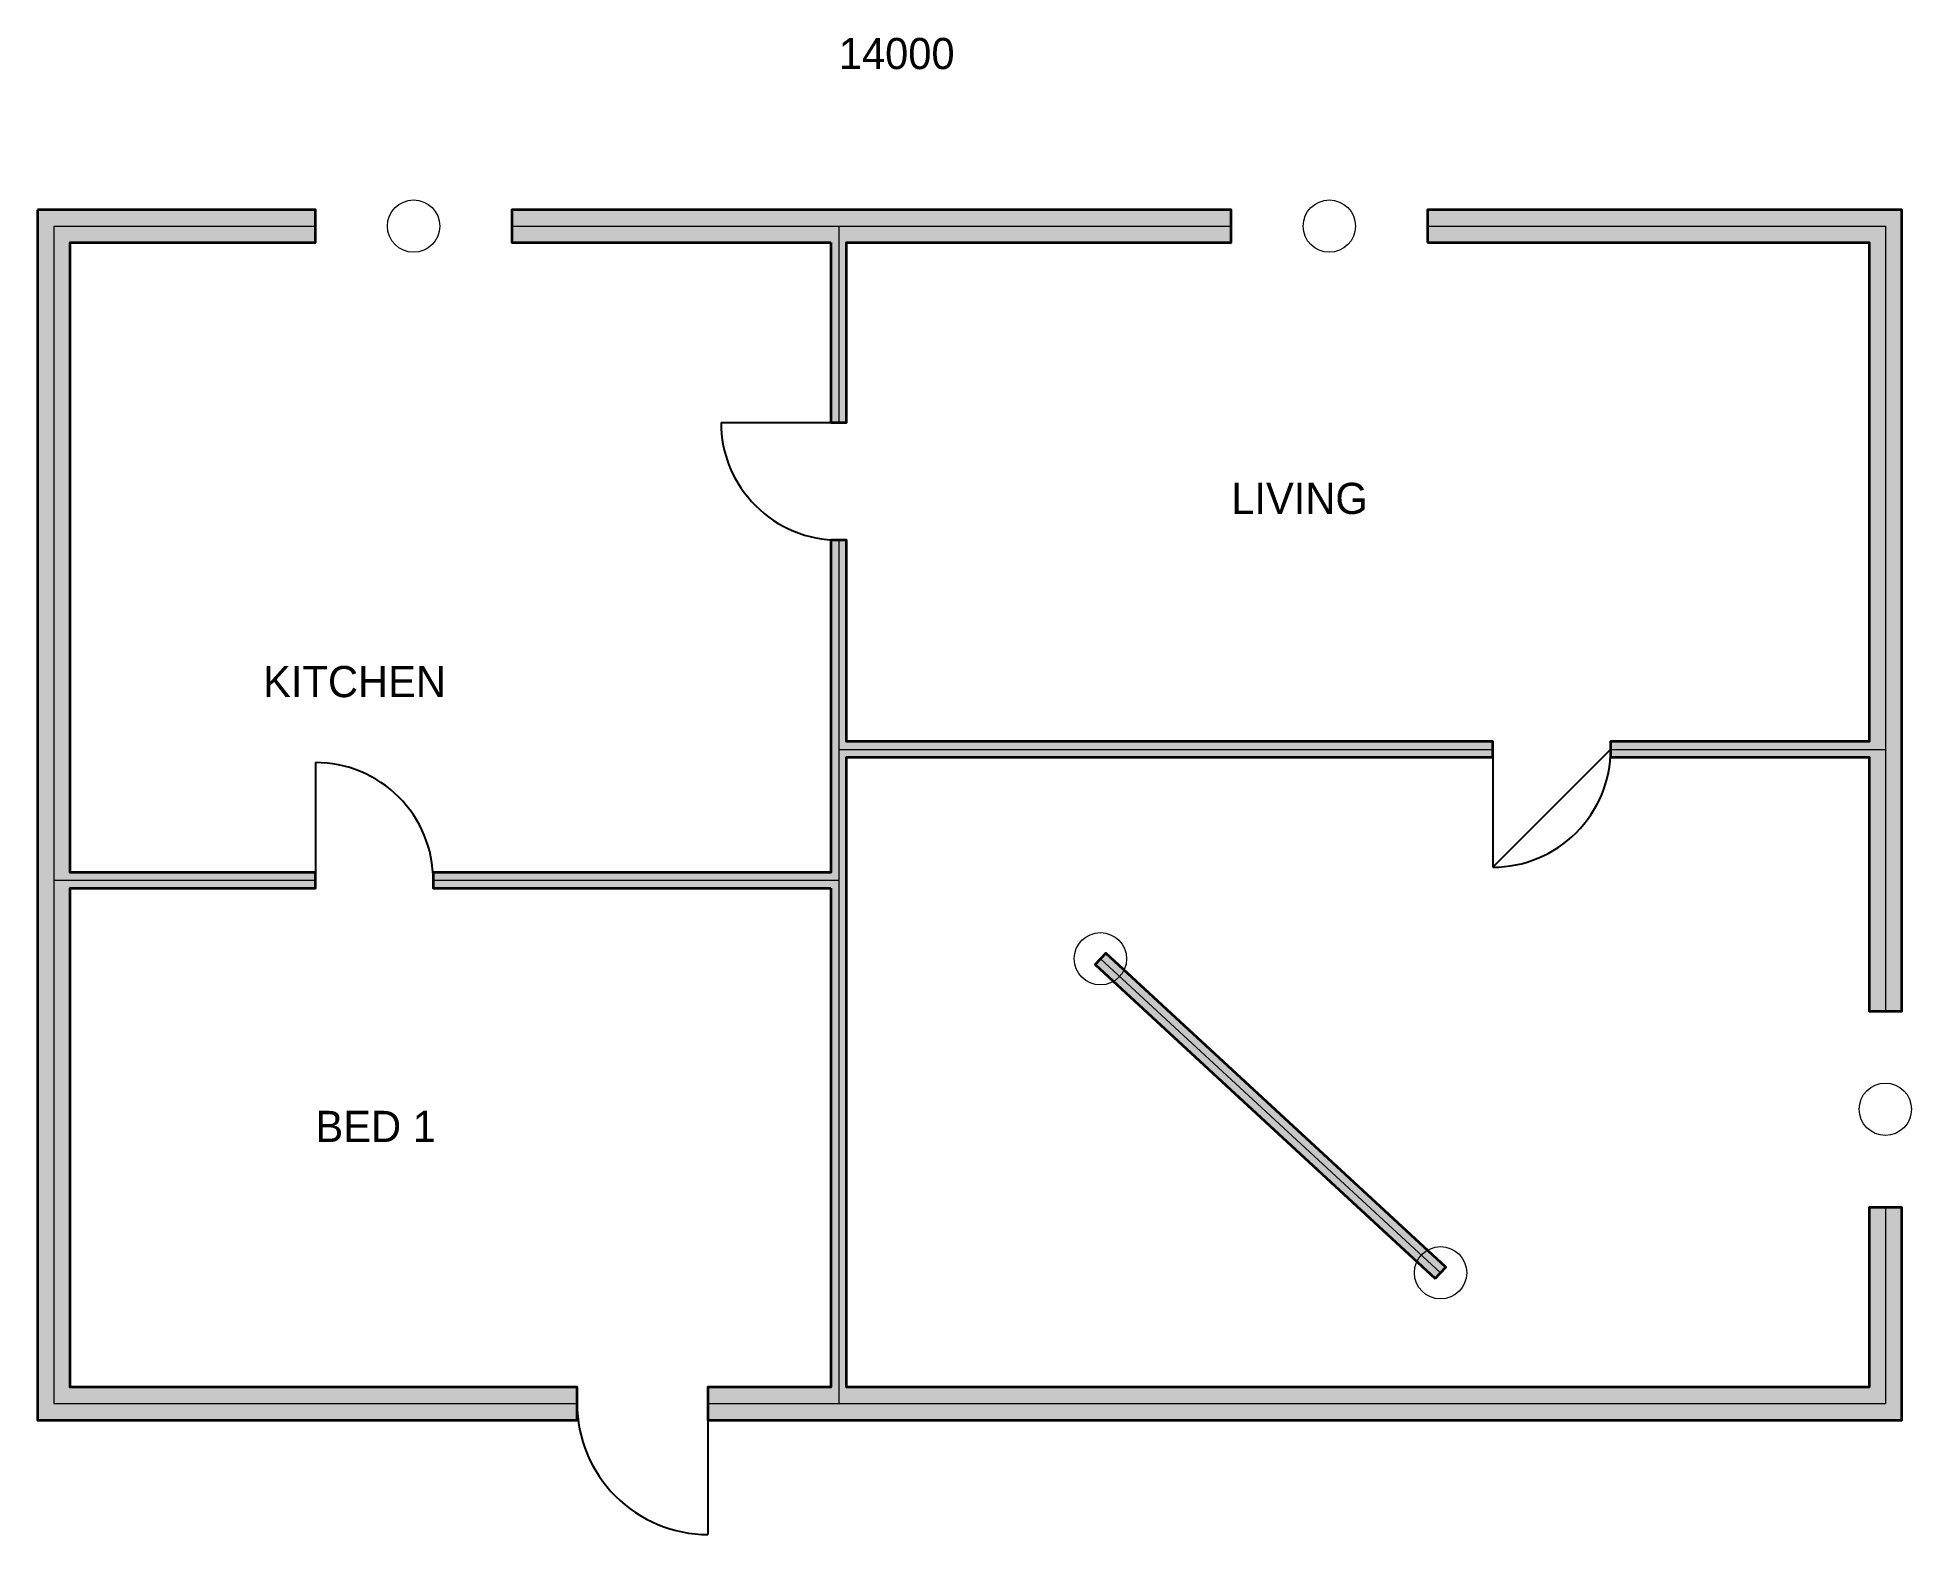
# Model space of a CAD drawing. Header units: millimetres. Extents: x 4375 to 18700, y 6500 to 17942.
import ezdxf

# ---------------------------------------------------------------- set-up
doc = ezdxf.new("R2010")
doc.units = ezdxf.units.MM
for name, color, linetype, lineweight in [('A-ANNO-TEXT', 2, 'Continuous', 18), ('A-DETL', 7, 'Continuous', 18), ('A-DOOR', 3, 'Continuous', 18), ('A-WALL', 7, 'Continuous', 35), ('A-WALL-CNTR', 8, 'Continuous', 13), ('Z-REVIEW', 1, 'Continuous', 13)]:
    doc.layers.add(name, color=color, linetype=linetype, lineweight=lineweight)

msp = doc.modelspace()

# ---------------------------------------------------------------- hatches: boundary and pattern name
at = {"layer": 'A-WALL'}
h = msp.add_hatch(color=256, dxfattribs=at)
h.dxf.hatch_style = 1
h.paths.add_polyline_path([(4375, 16625), (4375, 16375), (4375, 7625), (4375, 7375), (4625, 7375), (8500, 7375), (8500, 7625), (4625, 7625), (4625, 11440), (6500, 11440), (6500, 11560), (4625, 11560), (4625, 16375), (6500, 16375), (6500, 16625), (4625, 16625)])
h = msp.add_hatch(color=256, dxfattribs=at)
h.dxf.hatch_style = 1
h.paths.add_polyline_path([(10440, 16375), (10440, 15000), (10560, 15000), (10560, 16375), (13500, 16375), (13500, 16625), (8000, 16625), (8000, 16375)])
h = msp.add_hatch(color=256, dxfattribs=at)
h.dxf.hatch_style = 1
h.paths.add_polyline_path([(15000, 16375), (18375, 16375), (18375, 12560), (16400, 12560), (16400, 12440), (18375, 12440), (18375, 10500), (18625, 10500), (18625, 16375), (18625, 16625), (18375, 16625), (15000, 16625)])
h = msp.add_hatch(color=256, dxfattribs=at)
h.dxf.hatch_style = 1
h.paths.add_polyline_path([(10440, 11440), (10440, 7625), (9500, 7625), (9500, 7375), (18375, 7375), (18625, 7375), (18625, 7625), (18625, 9000), (18375, 9000), (18375, 7625), (10560, 7625), (10560, 11440), (10560, 11560), (10560, 12440), (15500, 12440), (15500, 12560), (10560, 12560), (10560, 14100), (10440, 14100), (10440, 12560), (10440, 12440), (10440, 11560), (7400, 11560), (7400, 11440)])
h = msp.add_hatch(color=256, dxfattribs=at)
h.dxf.hatch_style = 1
h.paths.add_polyline_path([(15059, 8456), (15141, 8544), (12541, 10944), (12459, 10856)])

# ---------------------------------------------------------------- linework, layer by layer
at = {"layer": 'A-DETL', "lineweight": 25, "true_color": 0x000000}
msp.add_line((15500, 11600), (16400, 12500), dxfattribs=at)
at = {"layer": 'A-DOOR', "lineweight": 25, "true_color": 0x000000}
for p, q in [((9600, 15000), (10500, 15000)), ((15500, 12500), (15500, 11600)), ((6500, 12400), (6500, 11500)), ((9500, 7500), (9500, 6500))]:
    msp.add_line(p, q, dxfattribs=at)
for centre, radius, start, end in [((10500, 15000), 900, -180.0069, -89.9931), ((15500, 12500), 900, -450.0069, -359.9931), ((6500, 11500), 900, -360.0069, -269.9931), ((9500, 7500), 1000, -180.0069, -89.9931)]:
    msp.add_arc(centre, radius, start, end, dxfattribs=at)
at = {"layer": 'A-WALL'}
for points in [[(4375, 16625), (4375, 16375), (4375, 7625), (4375, 7375), (4625, 7375), (8500, 7375), (8500, 7625), (4625, 7625), (4625, 11440), (6500, 11440), (6500, 11560), (4625, 11560), (4625, 16375), (6500, 16375), (6500, 16625), (4625, 16625)], [(10440, 16375), (10440, 15000), (10560, 15000), (10560, 16375), (13500, 16375), (13500, 16625), (8000, 16625), (8000, 16375)], [(15000, 16375), (18375, 16375), (18375, 12560), (16400, 12560), (16400, 12440), (18375, 12440), (18375, 10500), (18625, 10500), (18625, 16375), (18625, 16625), (18375, 16625), (15000, 16625)], [(10440, 11440), (10440, 7625), (9500, 7625), (9500, 7375), (18375, 7375), (18625, 7375), (18625, 7625), (18625, 9000), (18375, 9000), (18375, 7625), (10560, 7625), (10560, 11440), (10560, 11560), (10560, 12440), (15500, 12440), (15500, 12560), (10560, 12560), (10560, 14100), (10440, 14100), (10440, 12560), (10440, 12440), (10440, 11560), (7400, 11560), (7400, 11440)], [(15059, 8456), (15141, 8544), (12541, 10944), (12459, 10856)]]:
    msp.add_lwpolyline(points, close=True, dxfattribs=at)
at = {"layer": 'A-WALL-CNTR'}
for p, q in [((4500, 16500), (4500, 7500)), ((4500, 16500), (6500, 16500)), ((8000, 16500), (13500, 16500)), ((10500, 16500), (10500, 15000)), ((15000, 16500), (18500, 16500)), ((18500, 16500), (18500, 10500)), ((10500, 14100), (10500, 7500)), ((10500, 12500), (15500, 12500)), ((16400, 12500), (18500, 12500)), ((4500, 11500), (6500, 11500)), ((7400, 11500), (10500, 11500)), ((12500, 10900), (15100, 8500)), ((18500, 9000), (18500, 7500)), ((4500, 7500), (8500, 7500)), ((9500, 7500), (18500, 7500))]:
    msp.add_line(p, q, dxfattribs=at)
at = {"layer": 'Z-REVIEW'}
for centre in [(7250, 16500), (14250, 16500), (12500, 10900), (18500, 9750), (15100, 8500)]:
    msp.add_circle(centre, 200, dxfattribs=at)

# ---------------------------------------------------------------- texts
at = {"layer": 'A-ANNO-TEXT'}
for s, p in [('14000', (10500, 17700)), ('LIVING', (13500, 14300)), ('KITCHEN', (6100, 12900)), ('BED 1', (6500, 9500))]:
    msp.add_text(s, height=238.1, dxfattribs=at).set_placement(p)

doc.saveas('drawing.dxf')
